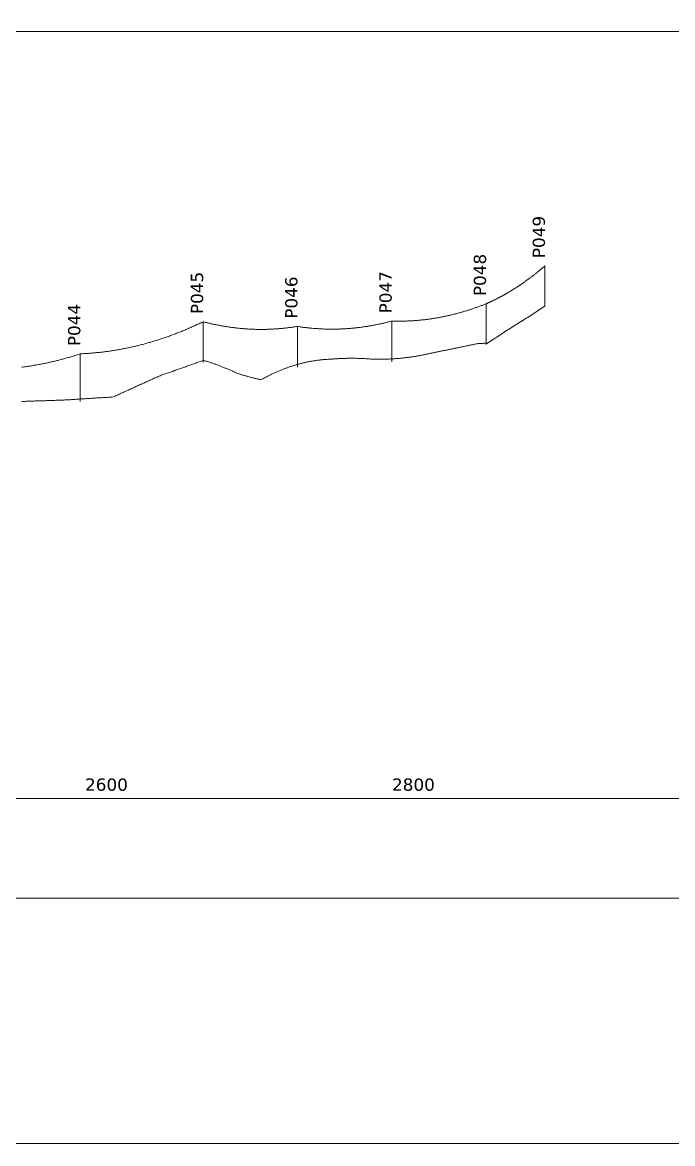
# Paper-space layout 'LP-07' of a CAD drawing. Header units: metres, sheet in millimetres. Extents: x 10 to 410, y 10 to 287.
# Drawn here: x 146.6 to 231.3, y 10 to 156.2 of the extents above; entities that cross this region are included whole.
import ezdxf

# ---------------------------------------------------------------- set-up
doc = ezdxf.new("R2010")
doc.units = ezdxf.units.M
for name, color, linetype, lineweight, true_color in [('CABLE', 7, 'Continuous', 18, 0x087f8c), ('GRILLA', 7, 'Continuous', 13, 0xd2dce3), ('MARCO', 7, 'Continuous', 13, 0x163b55), ('POSTES', 7, 'Continuous', 13, 0x244c65), ('TERRENO', 7, 'Continuous', 13, 0x777777), ('TEXTO', 7, 'Continuous', 13, 0x163b55)]:
    doc.layers.add(name, color=color, linetype=linetype, lineweight=lineweight, true_color=true_color)
doc.styles.add('LP-TEXTO', font='DejaVuSans.ttf')

psp = doc.layouts.new('LP-07')

# ---------------------------------------------------------------- linework, layer by layer
at = {"layer": 'CABLE'}
for points in [[(207, 119.49), (207.06, 119.51), (207.13, 119.54), (207.19, 119.57), (207.25, 119.6), (207.32, 119.63), (207.38, 119.66), (207.45, 119.68), (207.51, 119.71), (207.57, 119.74), (207.64, 119.77), (207.7, 119.8), (207.77, 119.83), (207.83, 119.86), (207.89, 119.89), (207.96, 119.92), (208.02, 119.96), (208.09, 119.99), (208.15, 120.02), (208.21, 120.05), (208.28, 120.08), (208.34, 120.11), (208.41, 120.15), (208.47, 120.18), (208.53, 120.21), (208.6, 120.25), (208.66, 120.28), (208.73, 120.31), (208.79, 120.35), (208.85, 120.38), (208.92, 120.41), (208.98, 120.45), (209.05, 120.48), (209.11, 120.52), (209.18, 120.55), (209.24, 120.59), (209.3, 120.62), (209.37, 120.66), (209.43, 120.7), (209.5, 120.73), (209.56, 120.77), (209.62, 120.81), (209.69, 120.84), (209.75, 120.88), (209.82, 120.92), (209.88, 120.96), (209.94, 120.99), (210.01, 121.03), (210.07, 121.07), (210.14, 121.11), (210.2, 121.15), (210.26, 121.19), (210.33, 121.23), (210.39, 121.27), (210.46, 121.3), (210.52, 121.34), (210.58, 121.39), (210.65, 121.43), (210.71, 121.47), (210.78, 121.51), (210.84, 121.55), (210.91, 121.59), (210.97, 121.63), (211.03, 121.67), (211.1, 121.72), (211.16, 121.76), (211.23, 121.8), (211.29, 121.84), (211.35, 121.89), (211.42, 121.93), (211.48, 121.97), (211.55, 122.02), (211.61, 122.06), (211.67, 122.1), (211.74, 122.15), (211.8, 122.19), (211.87, 122.24), (211.93, 122.28), (211.99, 122.33), (212.06, 122.37), (212.12, 122.42), (212.19, 122.47), (212.25, 122.51), (212.31, 122.56), (212.38, 122.61), (212.44, 122.65), (212.51, 122.7), (212.57, 122.75), (212.63, 122.79), (212.7, 122.84), (212.76, 122.89), (212.83, 122.94), (212.89, 122.99), (212.96, 123.04), (213.02, 123.09), (213.08, 123.14), (213.15, 123.18), (213.21, 123.23), (213.28, 123.28), (213.34, 123.33), (213.4, 123.39), (213.47, 123.44), (213.53, 123.49), (213.6, 123.54), (213.66, 123.59), (213.72, 123.64), (213.79, 123.69), (213.85, 123.75), (213.92, 123.8), (213.98, 123.85), (214.04, 123.9), (214.11, 123.96), (214.17, 124.01), (214.24, 124.06), (214.3, 124.12), (214.36, 124.17), (214.43, 124.23), (214.49, 124.28), (214.56, 124.33), (214.62, 124.39), (214.68, 124.44)], [(194.71, 117.24), (194.81, 117.23), (194.92, 117.23), (195.02, 117.23), (195.12, 117.23), (195.22, 117.23), (195.33, 117.22), (195.43, 117.22), (195.53, 117.22), (195.63, 117.22), (195.74, 117.22), (195.84, 117.22), (195.94, 117.22), (196.04, 117.23), (196.14, 117.23), (196.25, 117.23), (196.35, 117.23), (196.45, 117.24), (196.55, 117.24), (196.66, 117.24), (196.76, 117.25), (196.86, 117.25), (196.96, 117.25), (197.07, 117.26), (197.17, 117.27), (197.27, 117.27), (197.37, 117.28), (197.48, 117.28), (197.58, 117.29), (197.68, 117.3), (197.78, 117.31), (197.89, 117.31), (197.99, 117.32), (198.09, 117.33), (198.19, 117.34), (198.29, 117.35), (198.4, 117.36), (198.5, 117.37), (198.6, 117.38), (198.7, 117.39), (198.81, 117.4), (198.91, 117.41), (199.01, 117.42), (199.11, 117.44), (199.22, 117.45), (199.32, 117.46), (199.42, 117.48), (199.52, 117.49), (199.63, 117.5), (199.73, 117.52), (199.83, 117.53), (199.93, 117.55), (200.04, 117.56), (200.14, 117.58), (200.24, 117.6), (200.34, 117.61), (200.44, 117.63), (200.55, 117.65), (200.65, 117.67), (200.75, 117.68), (200.85, 117.7), (200.96, 117.72), (201.06, 117.74), (201.16, 117.76), (201.26, 117.78), (201.37, 117.8), (201.47, 117.82), (201.57, 117.84), (201.67, 117.86), (201.78, 117.89), (201.88, 117.91), (201.98, 117.93), (202.08, 117.95), (202.19, 117.98), (202.29, 118), (202.39, 118.02), (202.49, 118.05), (202.59, 118.07), (202.7, 118.1), (202.8, 118.12), (202.9, 118.15), (203, 118.18), (203.11, 118.2), (203.21, 118.23), (203.31, 118.26), (203.41, 118.28), (203.52, 118.31), (203.62, 118.34), (203.72, 118.37), (203.82, 118.4), (203.93, 118.43), (204.03, 118.46), (204.13, 118.49), (204.23, 118.52), (204.34, 118.55), (204.44, 118.58), (204.54, 118.61), (204.64, 118.65), (204.74, 118.68), (204.85, 118.71), (204.95, 118.74), (205.05, 118.78), (205.15, 118.81), (205.26, 118.85), (205.36, 118.88), (205.46, 118.92), (205.56, 118.95), (205.67, 118.99), (205.77, 119.02), (205.87, 119.06), (205.97, 119.1), (206.08, 119.13), (206.18, 119.17), (206.28, 119.21), (206.38, 119.25), (206.49, 119.29), (206.59, 119.33), (206.69, 119.37), (206.79, 119.41), (206.89, 119.45), (207, 119.49)], [(154.14, 112.97), (154.27, 112.97), (154.4, 112.98), (154.54, 112.99), (154.67, 112.99), (154.8, 113), (154.94, 113.01), (155.07, 113.02), (155.2, 113.03), (155.34, 113.04), (155.47, 113.05), (155.6, 113.06), (155.74, 113.07), (155.87, 113.08), (156, 113.09), (156.14, 113.1), (156.27, 113.12), (156.4, 113.13), (156.54, 113.14), (156.67, 113.16), (156.8, 113.17), (156.94, 113.19), (157.07, 113.2), (157.2, 113.22), (157.34, 113.24), (157.47, 113.25), (157.6, 113.27), (157.74, 113.29), (157.87, 113.31), (158, 113.33), (158.14, 113.35), (158.27, 113.37), (158.4, 113.39), (158.54, 113.41), (158.67, 113.43), (158.8, 113.45), (158.94, 113.48), (159.07, 113.5), (159.2, 113.52), (159.34, 113.55), (159.47, 113.57), (159.6, 113.6), (159.74, 113.62), (159.87, 113.65), (160, 113.68), (160.14, 113.7), (160.27, 113.73), (160.4, 113.76), (160.54, 113.79), (160.67, 113.82), (160.8, 113.85), (160.94, 113.88), (161.07, 113.91), (161.2, 113.94), (161.34, 113.97), (161.47, 114), (161.6, 114.03), (161.74, 114.07), (161.87, 114.1), (162.01, 114.14), (162.14, 114.17), (162.27, 114.2), (162.41, 114.24), (162.54, 114.28), (162.67, 114.31), (162.81, 114.35), (162.94, 114.39), (163.07, 114.43), (163.21, 114.46), (163.34, 114.5), (163.47, 114.54), (163.61, 114.58), (163.74, 114.62), (163.87, 114.66), (164.01, 114.71), (164.14, 114.75), (164.27, 114.79), (164.41, 114.83), (164.54, 114.88), (164.67, 114.92), (164.81, 114.97), (164.94, 115.01), (165.07, 115.06), (165.21, 115.1), (165.34, 115.15), (165.47, 115.2), (165.61, 115.24), (165.74, 115.29), (165.87, 115.34), (166.01, 115.39), (166.14, 115.44), (166.27, 115.49), (166.41, 115.54), (166.54, 115.59), (166.67, 115.64), (166.81, 115.69), (166.94, 115.74), (167.07, 115.8), (167.21, 115.85), (167.34, 115.9), (167.47, 115.96), (167.61, 116.01), (167.74, 116.07), (167.87, 116.13), (168.01, 116.18), (168.14, 116.24), (168.27, 116.3), (168.41, 116.35), (168.54, 116.41), (168.67, 116.47), (168.81, 116.53), (168.94, 116.59), (169.07, 116.65), (169.21, 116.71), (169.34, 116.77), (169.47, 116.84), (169.61, 116.9), (169.74, 116.96), (169.87, 117.02), (170.01, 117.09), (170.14, 117.15)], [(170.14, 117.15), (170.24, 117.13), (170.34, 117.1), (170.45, 117.07), (170.55, 117.05), (170.65, 117.02), (170.75, 117), (170.86, 116.97), (170.96, 116.95), (171.06, 116.92), (171.16, 116.9), (171.27, 116.88), (171.37, 116.85), (171.47, 116.83), (171.57, 116.81), (171.68, 116.79), (171.78, 116.77), (171.88, 116.75), (171.98, 116.73), (172.09, 116.71), (172.19, 116.69), (172.29, 116.67), (172.39, 116.65), (172.49, 116.63), (172.6, 116.61), (172.7, 116.59), (172.8, 116.57), (172.9, 116.56), (173.01, 116.54), (173.11, 116.52), (173.21, 116.51), (173.31, 116.49), (173.42, 116.48), (173.52, 116.46), (173.62, 116.45), (173.72, 116.43), (173.83, 116.42), (173.93, 116.4), (174.03, 116.39), (174.13, 116.38), (174.24, 116.36), (174.34, 116.35), (174.44, 116.34), (174.54, 116.33), (174.64, 116.32), (174.75, 116.31), (174.85, 116.3), (174.95, 116.29), (175.05, 116.28), (175.16, 116.27), (175.26, 116.26), (175.36, 116.25), (175.46, 116.24), (175.57, 116.23), (175.67, 116.23), (175.77, 116.22), (175.87, 116.21), (175.98, 116.21), (176.08, 116.2), (176.18, 116.2), (176.28, 116.19), (176.39, 116.19), (176.49, 116.18), (176.59, 116.18), (176.69, 116.17), (176.79, 116.17), (176.9, 116.17), (177, 116.16), (177.1, 116.16), (177.2, 116.16), (177.31, 116.16), (177.41, 116.16), (177.51, 116.16), (177.61, 116.15), (177.72, 116.15), (177.82, 116.15), (177.92, 116.16), (178.02, 116.16), (178.13, 116.16), (178.23, 116.16), (178.33, 116.16), (178.43, 116.16), (178.54, 116.17), (178.64, 116.17), (178.74, 116.17), (178.84, 116.18), (178.94, 116.18), (179.05, 116.19), (179.15, 116.19), (179.25, 116.2), (179.35, 116.2), (179.46, 116.21), (179.56, 116.21), (179.66, 116.22), (179.76, 116.23), (179.87, 116.23), (179.97, 116.24), (180.07, 116.25), (180.17, 116.26), (180.28, 116.27), (180.38, 116.28), (180.48, 116.29), (180.58, 116.3), (180.69, 116.31), (180.79, 116.32), (180.89, 116.33), (180.99, 116.34), (181.09, 116.35), (181.2, 116.37), (181.3, 116.38), (181.4, 116.39), (181.5, 116.4), (181.61, 116.42), (181.71, 116.43), (181.81, 116.45), (181.91, 116.46), (182.02, 116.48), (182.12, 116.49), (182.22, 116.51), (182.32, 116.52), (182.43, 116.54)], [(182.43, 116.54), (182.53, 116.52), (182.63, 116.51), (182.73, 116.49), (182.84, 116.48), (182.94, 116.46), (183.04, 116.45), (183.14, 116.44), (183.24, 116.42), (183.35, 116.41), (183.45, 116.4), (183.55, 116.39), (183.65, 116.37), (183.76, 116.36), (183.86, 116.35), (183.96, 116.34), (184.06, 116.33), (184.17, 116.32), (184.27, 116.31), (184.37, 116.3), (184.47, 116.29), (184.58, 116.28), (184.68, 116.28), (184.78, 116.27), (184.88, 116.26), (184.99, 116.25), (185.09, 116.25), (185.19, 116.24), (185.29, 116.23), (185.39, 116.23), (185.5, 116.22), (185.6, 116.22), (185.7, 116.21), (185.8, 116.21), (185.91, 116.2), (186.01, 116.2), (186.11, 116.2), (186.21, 116.2), (186.32, 116.19), (186.42, 116.19), (186.52, 116.19), (186.62, 116.19), (186.73, 116.19), (186.83, 116.19), (186.93, 116.19), (187.03, 116.19), (187.14, 116.19), (187.24, 116.19), (187.34, 116.19), (187.44, 116.19), (187.54, 116.19), (187.65, 116.19), (187.75, 116.2), (187.85, 116.2), (187.95, 116.2), (188.06, 116.21), (188.16, 116.21), (188.26, 116.22), (188.36, 116.22), (188.47, 116.23), (188.57, 116.23), (188.67, 116.24), (188.77, 116.24), (188.88, 116.25), (188.98, 116.26), (189.08, 116.27), (189.18, 116.27), (189.29, 116.28), (189.39, 116.29), (189.49, 116.3), (189.59, 116.31), (189.69, 116.32), (189.8, 116.33), (189.9, 116.34), (190, 116.35), (190.1, 116.36), (190.21, 116.37), (190.31, 116.38), (190.41, 116.4), (190.51, 116.41), (190.62, 116.42), (190.72, 116.43), (190.82, 116.45), (190.92, 116.46), (191.03, 116.48), (191.13, 116.49), (191.23, 116.51), (191.33, 116.52), (191.44, 116.54), (191.54, 116.55), (191.64, 116.57), (191.74, 116.59), (191.84, 116.6), (191.95, 116.62), (192.05, 116.64), (192.15, 116.66), (192.25, 116.68), (192.36, 116.7), (192.46, 116.72), (192.56, 116.74), (192.66, 116.76), (192.77, 116.78), (192.87, 116.8), (192.97, 116.82), (193.07, 116.84), (193.18, 116.86), (193.28, 116.88), (193.38, 116.91), (193.48, 116.93), (193.59, 116.95), (193.69, 116.98), (193.79, 117), (193.89, 117.03), (193.99, 117.05), (194.1, 117.08), (194.2, 117.1), (194.3, 117.13), (194.4, 117.16), (194.51, 117.18), (194.61, 117.21), (194.71, 117.24)], [(146.53, 111.24), (146.67, 111.25), (146.8, 111.27), (146.94, 111.29), (147.07, 111.31), (147.2, 111.32), (147.34, 111.34), (147.47, 111.36), (147.6, 111.38), (147.74, 111.4), (147.87, 111.42), (148, 111.45), (148.14, 111.47), (148.27, 111.49), (148.4, 111.51), (148.54, 111.54), (148.67, 111.56), (148.8, 111.59), (148.94, 111.61), (149.07, 111.64), (149.2, 111.66), (149.34, 111.69), (149.47, 111.72), (149.6, 111.74), (149.74, 111.77), (149.87, 111.8), (150, 111.83), (150.14, 111.86), (150.27, 111.89), (150.4, 111.92), (150.54, 111.95), (150.67, 111.98), (150.8, 112.01), (150.94, 112.04), (151.07, 112.08), (151.2, 112.11), (151.34, 112.14), (151.47, 112.18), (151.6, 112.21), (151.74, 112.25), (151.87, 112.28), (152, 112.32), (152.14, 112.36), (152.27, 112.39), (152.4, 112.43), (152.54, 112.47), (152.67, 112.51), (152.8, 112.55), (152.94, 112.59), (153.07, 112.63), (153.2, 112.67), (153.34, 112.71), (153.47, 112.75), (153.6, 112.79), (153.74, 112.84), (153.87, 112.88), (154, 112.92), (154.14, 112.97)]]:
    psp.add_lwpolyline(points, dxfattribs=at)
at = {"layer": 'GRILLA'}
psp.add_lwpolyline([(15, 55), (287, 55), (287, 155), (15, 155)], close=True, dxfattribs=at)
at = {"layer": 'MARCO'}
psp.add_lwpolyline([(10, 10), (410, 10), (410, 287), (10, 287)], close=True, dxfattribs=at)
psp.add_lwpolyline([(10, 42), (410, 42)], dxfattribs=at)
at = {"layer": 'POSTES'}
for points in [[(214.68, 119.14), (214.68, 124.44)], [(207, 114.19), (207, 119.49)], [(170.14, 111.85), (170.14, 117.15)], [(194.71, 111.94), (194.71, 117.24)], [(182.43, 111.24), (182.43, 116.54)], [(154.14, 106.77), (154.14, 112.97)]]:
    psp.add_lwpolyline(points, dxfattribs=at)
at = {"layer": 'TERRENO'}
for points in [[(207, 114.21), (207.06, 114.26), (207.13, 114.3), (207.19, 114.34), (207.25, 114.39), (207.32, 114.43), (207.38, 114.47), (207.45, 114.52), (207.51, 114.56), (207.57, 114.6), (207.64, 114.65), (207.7, 114.69), (207.77, 114.73), (207.83, 114.78), (207.89, 114.82), (207.96, 114.86), (208.02, 114.9), (208.09, 114.95), (208.15, 114.99), (208.21, 115.03), (208.28, 115.07), (208.34, 115.12), (208.41, 115.16), (208.47, 115.2), (208.53, 115.24), (208.6, 115.29), (208.66, 115.33), (208.73, 115.37), (208.79, 115.41), (208.85, 115.45), (208.92, 115.5), (208.98, 115.54), (209.05, 115.58), (209.11, 115.62), (209.18, 115.66), (209.24, 115.71), (209.3, 115.75), (209.37, 115.79), (209.43, 115.83), (209.5, 115.87), (209.56, 115.91), (209.62, 115.95), (209.69, 116), (209.75, 116.04), (209.82, 116.08), (209.88, 116.12), (209.94, 116.16), (210.01, 116.2), (210.07, 116.24), (210.14, 116.28), (210.2, 116.32), (210.26, 116.37), (210.33, 116.41), (210.39, 116.45), (210.46, 116.49), (210.52, 116.53), (210.58, 116.57), (210.65, 116.61), (210.71, 116.65), (210.78, 116.69), (210.84, 116.73), (210.91, 116.77), (210.97, 116.81), (211.03, 116.85), (211.1, 116.89), (211.16, 116.93), (211.23, 116.97), (211.29, 117.01), (211.35, 117.05), (211.42, 117.09), (211.48, 117.13), (211.55, 117.17), (211.61, 117.21), (211.67, 117.25), (211.74, 117.29), (211.8, 117.33), (211.87, 117.37), (211.93, 117.41), (211.99, 117.45), (212.06, 117.49), (212.12, 117.53), (212.19, 117.56), (212.25, 117.6), (212.31, 117.64), (212.38, 117.68), (212.44, 117.72), (212.51, 117.76), (212.57, 117.8), (212.63, 117.85), (212.7, 117.89), (212.76, 117.94), (212.83, 117.98), (212.89, 118.03), (212.96, 118.07), (213.02, 118.11), (213.08, 118.16), (213.15, 118.2), (213.21, 118.24), (213.28, 118.29), (213.34, 118.33), (213.4, 118.37), (213.47, 118.42), (213.53, 118.46), (213.6, 118.5), (213.66, 118.54), (213.72, 118.58), (213.79, 118.63), (213.85, 118.67), (213.92, 118.71), (213.98, 118.75), (214.04, 118.79), (214.11, 118.83), (214.17, 118.87), (214.24, 118.91), (214.3, 118.96), (214.36, 119), (214.43, 119.04), (214.49, 119.08), (214.56, 119.12), (214.62, 119.16), (214.68, 119.19)], [(194.71, 112.31), (194.81, 112.31), (194.92, 112.32), (195.02, 112.33), (195.12, 112.33), (195.22, 112.34), (195.33, 112.35), (195.43, 112.36), (195.53, 112.37), (195.63, 112.37), (195.74, 112.38), (195.84, 112.39), (195.94, 112.4), (196.04, 112.41), (196.14, 112.42), (196.25, 112.43), (196.35, 112.45), (196.45, 112.46), (196.55, 112.47), (196.66, 112.48), (196.76, 112.49), (196.86, 112.51), (196.96, 112.52), (197.07, 112.54), (197.17, 112.55), (197.27, 112.56), (197.37, 112.58), (197.48, 112.59), (197.58, 112.61), (197.68, 112.63), (197.78, 112.64), (197.89, 112.66), (197.99, 112.68), (198.09, 112.69), (198.19, 112.71), (198.29, 112.73), (198.4, 112.75), (198.5, 112.77), (198.6, 112.79), (198.7, 112.81), (198.81, 112.83), (198.91, 112.85), (199.01, 112.87), (199.11, 112.89), (199.22, 112.91), (199.32, 112.94), (199.42, 112.96), (199.52, 112.98), (199.63, 113), (199.73, 113.02), (199.83, 113.04), (199.93, 113.06), (200.04, 113.08), (200.14, 113.11), (200.24, 113.13), (200.34, 113.15), (200.44, 113.17), (200.55, 113.19), (200.65, 113.21), (200.75, 113.23), (200.85, 113.25), (200.96, 113.27), (201.06, 113.3), (201.16, 113.32), (201.26, 113.34), (201.37, 113.36), (201.47, 113.38), (201.57, 113.4), (201.67, 113.42), (201.78, 113.44), (201.88, 113.46), (201.98, 113.49), (202.08, 113.51), (202.19, 113.53), (202.29, 113.55), (202.39, 113.57), (202.49, 113.59), (202.59, 113.61), (202.7, 113.63), (202.8, 113.66), (202.9, 113.68), (203, 113.7), (203.11, 113.72), (203.21, 113.74), (203.31, 113.76), (203.41, 113.78), (203.52, 113.8), (203.62, 113.82), (203.72, 113.85), (203.82, 113.87), (203.93, 113.89), (204.03, 113.91), (204.13, 113.93), (204.23, 113.95), (204.34, 113.97), (204.44, 113.99), (204.54, 114.01), (204.64, 114.04), (204.74, 114.06), (204.85, 114.08), (204.95, 114.1), (205.05, 114.12), (205.15, 114.14), (205.26, 114.16), (205.36, 114.18), (205.46, 114.2), (205.56, 114.23), (205.67, 114.25), (205.77, 114.27), (205.87, 114.29), (205.97, 114.31), (206.08, 114.31), (206.18, 114.32), (206.28, 114.32), (206.38, 114.32), (206.49, 114.33), (206.59, 114.33), (206.69, 114.34), (206.79, 114.34), (206.89, 114.35), (207, 114.35)], [(154.14, 107.08), (154.27, 107.09), (154.4, 107.09), (154.54, 107.1), (154.67, 107.11), (154.8, 107.12), (154.94, 107.13), (155.07, 107.14), (155.2, 107.15), (155.34, 107.15), (155.47, 107.16), (155.6, 107.17), (155.74, 107.18), (155.87, 107.19), (156, 107.19), (156.14, 107.2), (156.27, 107.21), (156.4, 107.22), (156.54, 107.23), (156.67, 107.23), (156.8, 107.24), (156.94, 107.25), (157.07, 107.26), (157.2, 107.26), (157.34, 107.27), (157.47, 107.28), (157.6, 107.29), (157.74, 107.29), (157.87, 107.3), (158, 107.31), (158.14, 107.31), (158.27, 107.32), (158.4, 107.34), (158.54, 107.4), (158.67, 107.46), (158.8, 107.52), (158.94, 107.58), (159.07, 107.64), (159.2, 107.7), (159.34, 107.76), (159.47, 107.82), (159.6, 107.88), (159.74, 107.94), (159.87, 108.01), (160, 108.07), (160.14, 108.13), (160.27, 108.19), (160.4, 108.25), (160.54, 108.31), (160.67, 108.37), (160.8, 108.43), (160.94, 108.49), (161.07, 108.55), (161.2, 108.61), (161.34, 108.67), (161.47, 108.73), (161.6, 108.79), (161.74, 108.85), (161.87, 108.91), (162.01, 108.98), (162.14, 109.04), (162.27, 109.1), (162.41, 109.16), (162.54, 109.22), (162.67, 109.28), (162.81, 109.34), (162.94, 109.4), (163.07, 109.46), (163.21, 109.52), (163.34, 109.58), (163.47, 109.64), (163.61, 109.7), (163.74, 109.76), (163.87, 109.82), (164.01, 109.88), (164.14, 109.94), (164.27, 110), (164.41, 110.06), (164.54, 110.12), (164.67, 110.17), (164.81, 110.21), (164.94, 110.26), (165.07, 110.31), (165.21, 110.35), (165.34, 110.4), (165.47, 110.45), (165.61, 110.49), (165.74, 110.54), (165.87, 110.59), (166.01, 110.63), (166.14, 110.68), (166.27, 110.73), (166.41, 110.77), (166.54, 110.82), (166.67, 110.87), (166.81, 110.92), (166.94, 110.96), (167.07, 111.01), (167.21, 111.06), (167.34, 111.1), (167.47, 111.15), (167.61, 111.2), (167.74, 111.25), (167.87, 111.29), (168.01, 111.34), (168.14, 111.39), (168.27, 111.44), (168.41, 111.48), (168.54, 111.53), (168.67, 111.58), (168.81, 111.63), (168.94, 111.68), (169.07, 111.72), (169.21, 111.77), (169.34, 111.82), (169.47, 111.87), (169.61, 111.91), (169.74, 111.96), (169.87, 112.01), (170.01, 112.06), (170.14, 112.11)], [(170.14, 112.11), (170.24, 112.09), (170.34, 112.06), (170.45, 112.04), (170.55, 112.01), (170.65, 111.98), (170.75, 111.95), (170.86, 111.92), (170.96, 111.88), (171.06, 111.85), (171.16, 111.81), (171.27, 111.78), (171.37, 111.74), (171.47, 111.71), (171.57, 111.67), (171.68, 111.63), (171.78, 111.6), (171.88, 111.56), (171.98, 111.52), (172.09, 111.48), (172.19, 111.44), (172.29, 111.41), (172.39, 111.37), (172.49, 111.33), (172.6, 111.29), (172.7, 111.25), (172.8, 111.2), (172.9, 111.16), (173.01, 111.12), (173.11, 111.08), (173.21, 111.04), (173.31, 110.99), (173.42, 110.95), (173.52, 110.91), (173.62, 110.86), (173.72, 110.82), (173.83, 110.78), (173.93, 110.73), (174.03, 110.69), (174.13, 110.64), (174.24, 110.59), (174.34, 110.55), (174.44, 110.5), (174.54, 110.46), (174.64, 110.41), (174.75, 110.38), (174.85, 110.34), (174.95, 110.31), (175.05, 110.28), (175.16, 110.25), (175.26, 110.22), (175.36, 110.19), (175.46, 110.16), (175.57, 110.13), (175.67, 110.1), (175.77, 110.07), (175.87, 110.04), (175.98, 110.01), (176.08, 109.98), (176.18, 109.95), (176.28, 109.93), (176.39, 109.9), (176.49, 109.87), (176.59, 109.85), (176.69, 109.82), (176.79, 109.8), (176.9, 109.77), (177, 109.75), (177.1, 109.72), (177.2, 109.7), (177.31, 109.67), (177.41, 109.65), (177.51, 109.63), (177.61, 109.62), (177.72, 109.61), (177.82, 109.66), (177.92, 109.72), (178.02, 109.77), (178.13, 109.83), (178.23, 109.88), (178.33, 109.94), (178.43, 109.99), (178.54, 110.04), (178.64, 110.09), (178.74, 110.15), (178.84, 110.2), (178.94, 110.25), (179.05, 110.3), (179.15, 110.35), (179.25, 110.39), (179.35, 110.44), (179.46, 110.49), (179.56, 110.53), (179.66, 110.58), (179.76, 110.63), (179.87, 110.67), (179.97, 110.71), (180.07, 110.76), (180.17, 110.8), (180.28, 110.84), (180.38, 110.88), (180.48, 110.92), (180.58, 110.96), (180.69, 111), (180.79, 111.04), (180.89, 111.08), (180.99, 111.12), (181.09, 111.16), (181.2, 111.19), (181.3, 111.23), (181.4, 111.26), (181.5, 111.3), (181.61, 111.33), (181.71, 111.37), (181.81, 111.4), (181.91, 111.43), (182.02, 111.46), (182.12, 111.5), (182.22, 111.53), (182.32, 111.56), (182.43, 111.59)], [(182.43, 111.59), (182.53, 111.61), (182.63, 111.64), (182.73, 111.67), (182.84, 111.7), (182.94, 111.72), (183.04, 111.75), (183.14, 111.77), (183.24, 111.8), (183.35, 111.82), (183.45, 111.84), (183.55, 111.87), (183.65, 111.89), (183.76, 111.91), (183.86, 111.93), (183.96, 111.95), (184.06, 111.97), (184.17, 111.99), (184.27, 112.01), (184.37, 112.02), (184.47, 112.04), (184.58, 112.06), (184.68, 112.07), (184.78, 112.09), (184.88, 112.1), (184.99, 112.12), (185.09, 112.13), (185.19, 112.14), (185.29, 112.16), (185.39, 112.17), (185.5, 112.18), (185.6, 112.19), (185.7, 112.2), (185.8, 112.21), (185.91, 112.22), (186.01, 112.22), (186.11, 112.23), (186.21, 112.24), (186.32, 112.24), (186.42, 112.25), (186.52, 112.25), (186.62, 112.26), (186.73, 112.26), (186.83, 112.27), (186.93, 112.28), (187.03, 112.29), (187.14, 112.3), (187.24, 112.31), (187.34, 112.31), (187.44, 112.32), (187.54, 112.33), (187.65, 112.33), (187.75, 112.34), (187.85, 112.35), (187.95, 112.35), (188.06, 112.36), (188.16, 112.36), (188.26, 112.37), (188.36, 112.37), (188.47, 112.37), (188.57, 112.38), (188.67, 112.38), (188.77, 112.38), (188.88, 112.39), (188.98, 112.39), (189.08, 112.39), (189.18, 112.39), (189.29, 112.39), (189.39, 112.39), (189.49, 112.39), (189.59, 112.39), (189.69, 112.39), (189.8, 112.39), (189.9, 112.39), (190, 112.39), (190.1, 112.39), (190.21, 112.38), (190.31, 112.38), (190.41, 112.38), (190.51, 112.37), (190.62, 112.37), (190.72, 112.37), (190.82, 112.36), (190.92, 112.36), (191.03, 112.35), (191.13, 112.34), (191.23, 112.34), (191.33, 112.33), (191.44, 112.33), (191.54, 112.32), (191.64, 112.31), (191.74, 112.3), (191.84, 112.3), (191.95, 112.29), (192.05, 112.29), (192.15, 112.28), (192.25, 112.28), (192.36, 112.28), (192.46, 112.27), (192.56, 112.27), (192.66, 112.27), (192.77, 112.27), (192.87, 112.27), (192.97, 112.27), (193.07, 112.27), (193.18, 112.27), (193.28, 112.27), (193.38, 112.27), (193.48, 112.27), (193.59, 112.27), (193.69, 112.27), (193.79, 112.27), (193.89, 112.28), (193.99, 112.28), (194.1, 112.28), (194.2, 112.29), (194.3, 112.29), (194.4, 112.29), (194.51, 112.3), (194.61, 112.3), (194.71, 112.31)], [(146.53, 106.76), (146.67, 106.77), (146.8, 106.77), (146.94, 106.77), (147.07, 106.78), (147.2, 106.78), (147.34, 106.79), (147.47, 106.79), (147.6, 106.8), (147.74, 106.8), (147.87, 106.8), (148, 106.81), (148.14, 106.81), (148.27, 106.82), (148.4, 106.82), (148.54, 106.83), (148.67, 106.83), (148.8, 106.84), (148.94, 106.84), (149.07, 106.84), (149.2, 106.85), (149.34, 106.85), (149.47, 106.86), (149.6, 106.86), (149.74, 106.87), (149.87, 106.87), (150, 106.87), (150.14, 106.88), (150.27, 106.88), (150.4, 106.89), (150.54, 106.89), (150.67, 106.9), (150.8, 106.9), (150.94, 106.91), (151.07, 106.91), (151.2, 106.91), (151.34, 106.92), (151.47, 106.92), (151.6, 106.93), (151.74, 106.93), (151.87, 106.94), (152, 106.94), (152.14, 106.95), (152.27, 106.95), (152.4, 106.96), (152.54, 106.97), (152.67, 106.98), (152.8, 106.99), (152.94, 107), (153.07, 107.01), (153.2, 107.02), (153.34, 107.02), (153.47, 107.03), (153.6, 107.04), (153.74, 107.05), (153.87, 107.06), (154, 107.07), (154.14, 107.08)]]:
    psp.add_lwpolyline(points, dxfattribs=at)

# ---------------------------------------------------------------- texts
at = {"layer": 'TEXTO', "style": 'LP-TEXTO'}
for s, p in [('P049', (214.68, 125.44)), ('P048', (207, 120.49)), ('P045', (170.14, 118.15)), ('P046', (182.43, 117.54)), ('P047', (194.71, 118.24)), ('P044', (154.14, 113.97))]:
    psp.add_text(s, height=1.6, rotation=90, dxfattribs=at).set_placement(p)
for s, p in [('2600', (154.75, 56)), ('2800', (194.75, 56))]:
    psp.add_text(s, height=1.6, dxfattribs=at).set_placement(p)

doc.saveas('drawing.dxf')
